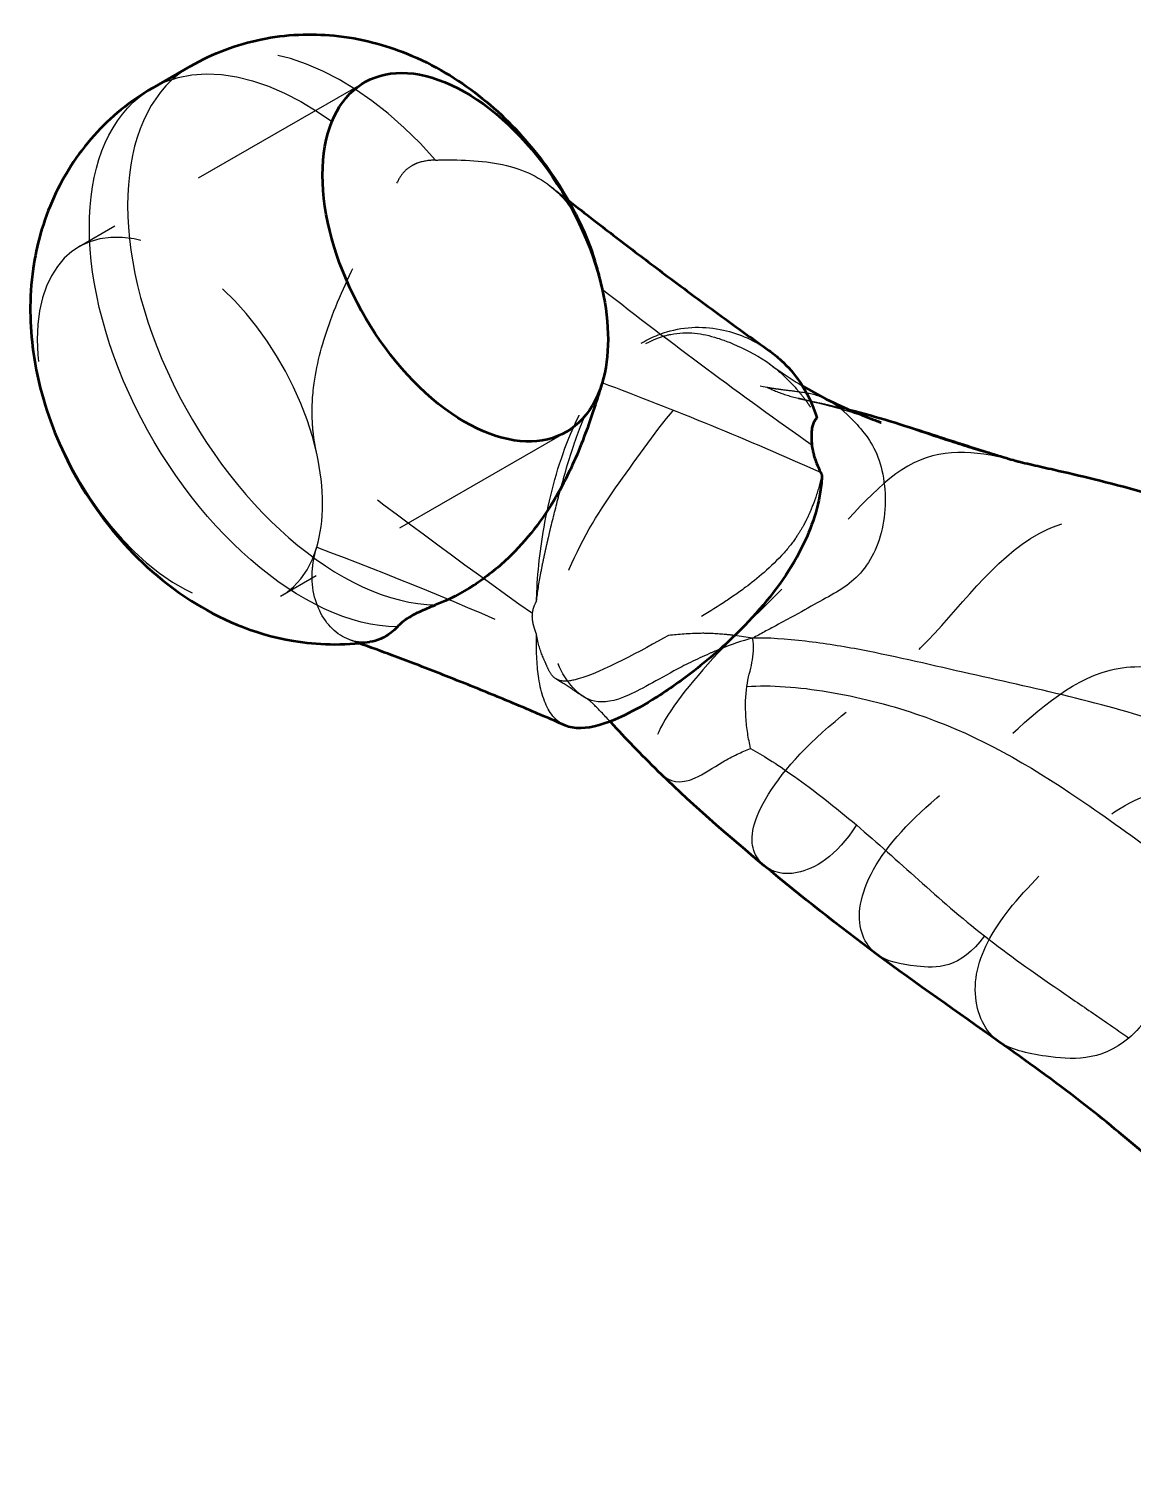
# Model space of a CAD drawing. Header units: millimetres. Extents: x 0 to 420, y 0 to 297.
# Drawn here: x 324.34 to 338, y 185.5 to 203.38 of the extents above; entities that cross this region are included whole.
import ezdxf

# ---------------------------------------------------------------- set-up
doc = ezdxf.new("R2010")
doc.units = ezdxf.units.MM
doc.header["$LTSCALE"] = 0.75
doc.linetypes.add('HIDDEN2', pattern=[4.7625, 3.175, -1.5875])
for name, color, linetype, lineweight in [('Hidden', 7, 'HIDDEN2', 25), ('Hidden Narrow', 7, 'HIDDEN2', 25), ('Visible', 7, 'Continuous', 50), ('Visible Narrow', 7, 'Continuous', 25)]:
    doc.layers.add(name, color=color, linetype=linetype, lineweight=lineweight)

msp = doc.modelspace()

# ---------------------------------------------------------------- linework, layer by layer
at = {"layer": 'Hidden', "extrusion": (-1e-16, -0.817547, 0.575862)}
for p, q in [((328.4971, 202.7145), (324.9615, 200.6785)), ((330.9922, 198.3815), (327.4567, 196.3456))]:
    msp.add_line(p, q, dxfattribs=at)
at = {"layer": 'Hidden'}
for major_axis, start_param, end_param in [((-1.2476, 2.1665), 4.2169875, 9.9240469), ((-1.2476, 2.1665), 3.6408616, 4.2169875), ((-3.119, 5.4161), 3.9035598, 3.9106842)]:
    msp.add_ellipse((326.2091, 198.512), major_axis=major_axis, ratio=0.5780931, start_param=start_param, end_param=end_param, dxfattribs=at)
for points, knots in [([(329.3769, 201.7517), (329.2853, 201.7494), (329.2115, 201.7359), (329.1257, 201.7045), (329.1026, 201.6938), (329.0811, 201.6814)], [1.98398749, 1.98398749, 1.98398749, 1.98398749, 2.20059736, 2.20059736, 2.28890807, 2.28890807, 2.28890807, 2.28890807]), ([(329.3769, 201.7517), (329.4471, 201.7534), (329.516, 201.7544), (329.8753, 201.7525), (330.1489, 201.7257), (330.6383, 201.5608), (330.8341, 201.4297), (331.0745, 201.1371), (331.1475, 201.0159), (331.2121, 200.8736)], [0, 0, 0, 0, 0.0914042, 0.0914042, 0.4862153, 0.4862153, 0.880909, 0.880909, 1.0971813, 1.0971813, 1.0971813, 1.0971813]), ([(329.0811, 201.6814), (329.0468, 201.6617), (329.0166, 201.6377), (328.958, 201.5755), (328.9289, 201.5332), (328.9032, 201.4789)], [2.28890807, 2.28890807, 2.28890807, 2.28890807, 2.43011372, 2.43011372, 2.59909906, 2.59909906, 2.59909906, 2.59909906]), ([(327.904, 198.1166), (327.8994, 198.1373), (327.8951, 198.1581), (327.8834, 198.2177), (327.8767, 198.2567), (327.8605, 198.3689), (327.8534, 198.4425), (327.8423, 198.6728), (327.8505, 198.8295), (327.9088, 199.2483), (327.9811, 199.5068), (328.186, 200.069), (328.3238, 200.3618), (328.5446, 200.7936), (328.6236, 200.9406), (328.7736, 201.2215), (328.8439, 201.3536), (328.9032, 201.4789)], [1.5439085, 1.5439085, 1.5439085, 1.5439085, 1.5715538, 1.5715538, 1.6228798, 1.6228798, 1.7182651, 1.7182651, 1.9185858, 1.9185858, 2.2477321, 2.2477321, 2.6383277, 2.6383277, 2.8545877, 2.8545877, 3.0713431, 3.0713431, 3.0713431, 3.0713431]), ([(330.6272, 196.2867), (330.6276, 196.3062), (330.6281, 196.3258), (330.6382, 196.633), (330.6723, 196.9448), (330.7973, 197.6172), (330.8942, 197.9764), (331.1317, 198.563), (331.2584, 198.8025), (331.5364, 199.1735), (331.6768, 199.3145), (331.9617, 199.5136), (332.098, 199.58), (332.4732, 199.6928), (332.7138, 199.6965), (333.1447, 199.6006), (333.336, 199.5137), (333.5041, 199.3936)], [-3.2251734, -3.2251734, -3.2251734, -3.2251734, -3.198367, -3.198367, -2.808808, -2.808808, -2.3710703, -2.3710703, -2.0303083, -2.0303083, -1.7542673, -1.7542673, -1.5274716, -1.5274716, -1.1547739, -1.1547739, -0.8257945, -0.8257945, -0.8257945, -0.8257945]), ([(330.6272, 196.2867), (330.6389, 196.3986), (330.6579, 196.5163), (330.6914, 196.6947), (330.7039, 196.7564), (330.7236, 196.8494), (330.7304, 196.881), (330.7429, 196.9376), (330.7486, 196.9627), (330.7606, 197.0158), (330.7671, 197.0438), (330.7841, 197.1167), (330.7948, 197.1618), (330.8392, 197.3453), (330.8749, 197.4864), (330.9678, 197.8343), (331.0288, 198.0464), (331.1639, 198.4409), (331.2293, 198.598), (331.3594, 198.8495), (331.4259, 198.9563), (331.5628, 199.1353), (331.6298, 199.2093), (331.7426, 199.3137), (331.7859, 199.3496), (331.8741, 199.4145), (331.919, 199.4437), (332.0104, 199.4951), (332.0567, 199.5173), (332.165, 199.5608), (332.2275, 199.5797), (332.4951, 199.6336), (332.6806, 199.6056), (332.9742, 199.5126), (333.3098, 199.3927), (333.6738, 199.1011), (333.764, 199.0124), (333.8781, 198.8814), (333.91, 198.8422), (333.9561, 198.7817), (333.9716, 198.7607), (333.9996, 198.7211), (334.0125, 198.7022), (334.0412, 198.6582), (334.0567, 198.6328), (334.0812, 198.5894), (334.0907, 198.5717), (334.0997, 198.5536)], [-6.1378344, -6.1378344, -6.1378344, -6.1378344, -5.8099374, -5.8099374, -5.6396255, -5.6396255, -5.5527717, -5.5527717, -5.4837084, -5.4837084, -5.4069617, -5.4069617, -5.283652, -5.283652, -4.9045498, -4.9045498, -4.336079, -4.336079, -3.7850724, -3.7850724, -3.3160702, -3.3160702, -2.9285119, -2.9285119, -2.7013908, -2.7013908, -2.4784611, -2.4784611, -2.2605625, -2.2605625, -1.9766095, -1.9766095, -1.0596288, -1.0596288, -0.5144241, -0.5144241, -0.3143989, -0.3143989, -0.2326579, -0.2326579, -0.1899861, -0.1899861, -0.1518982, -0.1518982, -0.1024885, -0.1024885, -0.069284, -0.069284, -0.069284, -0.069284]), ([(333.9309, 198.7853), (333.923, 198.7872), (333.9156, 198.789), (333.9028, 198.792), (333.8973, 198.7933), (333.8849, 198.7962), (333.8793, 198.7975), (333.8746, 198.7986), (333.8737, 198.7988), (333.8737, 198.7988), (333.8739, 198.7987), (333.8751, 198.7985), (333.8778, 198.7978), (333.8869, 198.7958), (333.8942, 198.7942), (333.9152, 198.7896), (333.9305, 198.7863), (333.9746, 198.7768), (334.0059, 198.7702), (334.0989, 198.7505), (334.1645, 198.7365), (334.3193, 198.7023), (334.4102, 198.6813), (334.5026, 198.6583)], [0, 0, 0, 0, 0.01150024, 0.01150024, 0.0217475, 0.0217475, 0.03822212, 0.03822212, 0.04816611, 0.04816611, 0.05209391, 0.05209391, 0.06720734, 0.06720734, 0.08724992, 0.08724992, 0.1173729, 0.1173729, 0.1678993, 0.1678993, 0.26163806, 0.26163806, 0.38420974, 0.38420974, 0.38420974, 0.38420974]), ([(334.8969, 198.5004), (334.8969, 198.5004), (334.895, 198.5011), (334.8829, 198.5055), (334.8642, 198.5123), (334.8282, 198.5252), (334.809, 198.532), (334.7297, 198.5599), (334.6642, 198.5822), (334.4411, 198.6542), (334.269, 198.7025), (334.04, 198.7593), (333.9841, 198.7727), (333.9309, 198.7853)], [0.3770916, 0.3770916, 0.3770916, 0.3770916, 0.3912569, 0.3912569, 0.42768362, 0.42768362, 0.46308665, 0.46308665, 0.56945997, 0.56945997, 0.81322214, 0.81322214, 0.89145235, 0.89145235, 0.89145235, 0.89145235]), ([(334.162, 197.8514), (334.1429, 197.7601), (334.1162, 197.6659), (334.0643, 197.5144), (334.0404, 197.4521), (334.0022, 197.363), (333.9883, 197.3324), (333.9608, 197.2759), (333.9475, 197.25), (333.9085, 197.1787), (333.8816, 197.1344), (333.8151, 197.0356), (333.7643, 196.967), (333.532, 196.7054), (333.3526, 196.5608), (333.1244, 196.3902), (333.0315, 196.3264), (332.7384, 196.1349), (332.5085, 196.0002), (332.2632, 195.8628)], [-1.5206415, -1.5206415, -1.5206415, -1.5206415, -1.3371424, -1.3371424, -1.2147868, -1.2147868, -1.1507318, -1.1507318, -1.0960046, -1.0960046, -0.9992556, -0.9992556, -0.8786936, -0.8786936, -0.6036783, -0.6036783, -0.4181135, -0.4181135, 0, 0, 0, 0]), ([(328.5626, 195.7825), (328.5063, 195.7744), (328.4484, 195.7755), (328.2363, 195.8172), (328.0935, 195.9178), (327.8946, 196.2261), (327.8334, 196.4284), (327.8532, 196.7182), (327.8603, 196.7705), (327.8766, 196.8517), (327.8832, 196.8801), (327.8949, 196.9242), (327.8994, 196.9397), (327.904, 196.9553)], [0.3376993, 0.3376993, 0.3376993, 0.3376993, 0.4862153, 0.4862153, 0.880909, 0.880909, 1.2537767, 1.2537767, 1.3345918, 1.3345918, 1.3778721, 1.3778721, 1.4014268, 1.4014268, 1.4014268, 1.4014268]), ([(330.5765, 196.1331), (330.5792, 196.1572), (330.5837, 196.1787), (330.5984, 196.2301), (330.6112, 196.2595), (330.6272, 196.2867)], [-0.125566399, -0.125566399, -0.125566399, -0.125566399, -0.092477089, -0.092477089, -0.037938679, -0.037938679, -0.037938679, -0.037938679]), ([(330.6278, 195.8743), (330.6191, 195.8966), (330.6111, 195.919), (330.5998, 195.955), (330.5959, 195.9687), (330.5909, 195.9878), (330.5896, 195.9933), (330.5877, 196.0013), (330.5871, 196.004), (330.5861, 196.0086), (330.5856, 196.0107), (330.5848, 196.0149), (330.5843, 196.0171), (330.5831, 196.0229), (330.5825, 196.0265), (330.5799, 196.0409), (330.5783, 196.0517), (330.5741, 196.0903), (330.5743, 196.1136), (330.5765, 196.1331)], [-0.27072004, -0.27072004, -0.27072004, -0.27072004, -0.24576312, -0.24576312, -0.23036871, -0.23036871, -0.22416794, -0.22416794, -0.22118037, -0.22118037, -0.21886417, -0.21886417, -0.21632265, -0.21632265, -0.21220885, -0.21220885, -0.19967131, -0.19967131, -0.16645351, -0.16645351, -0.16645351, -0.16645351]), ([(330.9798, 194.7483), (330.9137, 194.7771), (330.8579, 194.8235), (330.7361, 194.9903), (330.6844, 195.1386), (330.6322, 195.4776), (330.6229, 195.6477), (330.6271, 195.8383)], [-0.95345979, -0.95345979, -0.95345979, -0.95345979, -0.72118796, -0.72118796, -0.34806426, -0.34806426, -0.06361375, -0.06361375, -0.06361375, -0.06361375]), ([(332.2632, 195.8628), (331.9372, 195.68), (331.4337, 195.4072), (331.0731, 195.3029), (330.9932, 195.2874), (330.8666, 195.3143), (330.83, 195.3476), (330.7819, 195.4215), (330.7663, 195.4573), (330.738, 195.5225), (330.722, 195.5581), (330.6762, 195.668), (330.6448, 195.7571), (330.6278, 195.8743)], [-1.4551628, -1.4551628, -1.4551628, -1.4551628, -0.7290214, -0.7290214, -0.5495926, -0.5495926, -0.3907942, -0.3907942, -0.2763529, -0.2763529, -0.1930516, -0.1930516, -0.0003424, -0.0003424, -0.0003424, -0.0003424]), ([(331.2094, 195.1029), (331.1561, 195.136), (331.1122, 195.1657), (331.0011, 195.2394), (330.9351, 195.2828), (330.8665, 195.325)], [0, 0, 0, 0, 0.12102362, 0.12102362, 0.30119609, 0.30119609, 0.30119609, 0.30119609]), ([(331.5383, 194.7961), (331.4622, 194.8775), (331.3908, 194.9535), (331.3044, 195.0378), (331.2814, 195.0574), (331.2733, 195.0636), (331.2737, 195.0634), (331.2678, 195.0673), (331.2636, 195.07), (331.2448, 195.0814), (331.2286, 195.0911), (331.2094, 195.1029)], [0.53231733, 0.53231733, 0.53231733, 0.53231733, 0.74498103, 0.74498103, 0.88733545, 0.88733545, 0.95028281, 0.95028281, 0.99007171, 0.99007171, 1.0335461, 1.0335461, 1.0335461, 1.0335461])]:
    msp.add_open_spline(points, degree=3, knots=knots, dxfattribs=at)
at = {"layer": 'Hidden', "extrusion": (-9.73581e-11, -1.2626e-10, -1)}
msp.add_open_spline([(330.7999, 201.4272), (330.8722, 201.37), (330.9445, 201.3131), (331.0168, 201.2564)], degree=3, dxfattribs=at)
at = {"layer": 'Hidden', "extrusion": (-5.9776e-12, -8.2872e-12, -1)}
msp.add_open_spline([(333.5186, 199.2235), (333.6506, 199.1262), (333.7838, 199.037), (333.9191, 198.9556)], degree=3, dxfattribs=at)
at = {"layer": 'Hidden', "extrusion": (3.0507e-09, 1.15232e-08, 1)}
msp.add_open_spline([(336.5764, 198.0226), (336.5764, 198.0226), (336.575, 198.023), (336.5734, 198.0234), (336.5729, 198.0235), (336.5729, 198.0235), (336.5729, 198.0235), (336.5729, 198.0235)], degree=3, knots=[1.142109513, 1.142109513, 1.142109513, 1.142109513, 1.20145051, 1.20145051, 1.238085992, 1.238085992, 1.242035602, 1.242035602, 1.242035602, 1.242035602], dxfattribs=at)
at = {"layer": 'Hidden', "extrusion": (8.08934e-06, 3.15801e-05, -1)}
msp.add_open_spline([(336.5729, 198.0235), (336.573, 198.0235), (336.573, 198.0235), (336.573, 198.0235)], degree=3, dxfattribs=at)
at = {"layer": 'Hidden', "extrusion": (-2.58945e-09, -1.0437e-08, -1)}
msp.add_open_spline([(336.573, 198.0235), (336.5731, 198.0235), (336.5737, 198.0233), (336.5747, 198.0231)], degree=3, dxfattribs=at)
at = {"layer": 'Hidden', "extrusion": (1.81299e-09, 5.04455e-09, 1)}
msp.add_open_spline([(328.4296, 195.7664), (328.391, 195.7804), (328.3524, 195.7942), (328.3139, 195.8081)], degree=3, dxfattribs=at)
at = {"layer": 'Hidden Narrow'}
msp.add_ellipse((328.2137, 199.6664), major_axis=(-1.8714, 3.2497), ratio=0.5780931, start_param=-1.2375729, end_param=0, dxfattribs=at)
at = {"layer": 'Hidden Narrow', "extrusion": (3e-16, 5e-16, -1)}
msp.add_ellipse((327.74, 199.3936), major_axis=(-1.8714, 3.2497), ratio=0.5780931, start_param=0, end_param=1.2375729, dxfattribs=at)
at = {"layer": 'Hidden Narrow', "extrusion": (2e-16, 2e-16, -1)}
msp.add_ellipse((335.4589, 243.5213), major_axis=(-30.8352, 53.5461), ratio=0.5780931, start_param=4.0370368, end_param=4.0988426, dxfattribs=at)
at = {"layer": 'Hidden Narrow', "extrusion": (2e-16, 3e-16, -1)}
msp.add_ellipse((335.4589, 142.8495), major_axis=(-30.8352, 53.5461), ratio=0.5780931, start_param=0.609679, end_param=0.6726498, dxfattribs=at)
at = {"layer": 'Hidden Narrow'}
for points, knots in [([(332.9014, 195.6933), (332.8571, 195.6752), (332.8135, 195.6565), (332.6031, 195.5643), (332.4554, 195.4926), (332.0738, 195.2835), (331.4591, 194.9136), (331.0188, 195.1812), (330.6927, 195.8928), (331.2146, 197.1735), (331.9049, 198.0927), (332.657, 199.1711), (333.2308, 198.985), (333.4825, 198.9379)], [0.1871612, 0.1871612, 0.1871612, 0.1871612, 0.25, 0.25, 0.5, 0.5, 1, 2, 3, 4, 5, 6, 7, 7, 7, 7]), ([(333.4825, 198.9379), (333.5139, 198.932), (333.5449, 198.9268), (333.6055, 198.9175), (333.6353, 198.9134), (333.7229, 198.9019), (333.8911, 198.8827), (334.0738, 198.8545), (334.187, 198.8064), (334.2167, 198.7915)], [0, 0, 0, 0, 0.125, 0.125, 0.25, 0.25, 0.5, 1, 1.1890514, 1.1890514, 1.1890514, 1.1890514]), ([(336.5729, 198.0235), (336.1418, 198.1339), (335.2683, 198.2668), (334.1548, 196.8693), (332.7811, 195.609), (331.992, 194.5747), (332.066, 194.2535), (332.1672, 194.1467), (332.1742, 194.1399)], [-6.9980134, -6.9980134, -6.9980134, -6.9980134, -6, -5, -4, -3, -2, -1.9282294, -1.9282294, -1.9282294, -1.9282294]), ([(333.4487, 193.0099), (333.4265, 193.0284), (333.2985, 193.1597), (333.2205, 193.5325), (333.958, 194.5942), (335.5209, 195.6654), (336.5796, 197.2215), (337.7678, 197.3811), (338.4071, 197.3168), (338.7675, 197.2613), (338.9011, 197.2371), (339.1952, 197.1772), (339.3558, 197.1415), (339.4999, 197.105)], [1.8134106, 1.8134106, 1.8134106, 1.8134106, 2, 3, 4, 5, 6, 6.5, 6.75, 6.75, 6.875, 6.875, 7, 7, 7, 7]), ([(333.0826, 195.8617), (333.0373, 195.8672), (332.9932, 195.8717), (332.8426, 195.885), (332.7478, 195.8893), (332.5163, 195.8869), (332.3889, 195.8752), (332.2632, 195.8628)], [0.15314347, 0.15314347, 0.15314347, 0.15314347, 0.25, 0.25, 0.5, 0.5, 0.9637825, 0.9637825, 0.9637825, 0.9637825]), ([(334.8402, 191.9136), (334.8191, 191.9294), (334.6637, 192.0651), (334.5246, 192.5321), (335.0855, 193.4935), (336.3457, 194.4368), (337.4246, 195.5202), (338.4221, 195.4803), (338.929, 195.3412), (339.2095, 195.252), (339.3126, 195.2173), (339.5382, 195.1383), (339.6607, 195.0939), (339.7677, 195.0543)], [1.8532655, 1.8532655, 1.8532655, 1.8532655, 2, 3, 4, 5, 6, 6.5, 6.75, 6.75, 6.875, 6.875, 7, 7, 7, 7]), ([(336.3508, 190.8333), (336.3209, 190.8544), (336.1311, 191.0159), (335.9681, 191.5639), (336.328, 192.3587), (337.1539, 193.1996), (338.0709, 193.9479), (338.6859, 193.9383), (338.9429, 193.8652), (339.0702, 193.8209), (339.1124, 193.8049), (339.1965, 193.7709), (339.2383, 193.7529), (339.2799, 193.7342)], [2.8291857, 2.8291857, 2.8291857, 2.8291857, 3, 4, 5, 6, 7, 7.5, 7.75, 7.75, 7.875, 7.875, 8, 8, 8, 8])]:
    msp.add_open_spline(points, degree=3, knots=knots, dxfattribs=at)
at = {"layer": 'Hidden Narrow', "extrusion": (-7.782e-13, -2.1913e-12, -1)}
msp.add_open_spline([(333.4825, 198.9379), (333.5615, 198.8976), (333.6446, 198.8658), (333.8202, 198.8114), (333.9128, 198.7888), (334.161, 198.7335), (334.3242, 198.7018), (334.5033, 198.658)], degree=3, knots=[-2, -2, -2, -2, -1.75, -1.75, -1.5, -1.5, -1.11777384, -1.11777384, -1.11777384, -1.11777384], dxfattribs=at)
at = {"layer": 'Hidden Narrow', "extrusion": (-2.2094e-12, -7.0062e-12, -1)}
msp.add_open_spline([(334.5742, 198.6402), (334.6068, 198.6318), (334.8835, 198.558), (335.1975, 198.4481), (335.6686, 198.2906), (335.8351, 198.236), (336.1888, 198.1277), (336.376, 198.0739), (336.5748, 198.023)], degree=3, knots=[-1.0679815, -1.0679815, -1.0679815, -1.0679815, -1, -0.5, -0.5, -0.25, -0.25, -0.0002904, -0.0002904, -0.0002904, -0.0002904], dxfattribs=at)
at = {"layer": 'Hidden Narrow', "extrusion": (1.03418e-08, 4.07033e-08, 1)}
msp.add_open_spline([(336.5755, 198.0228), (336.5747, 198.0231), (336.5738, 198.0233), (336.573, 198.0235)], degree=3, dxfattribs=at)
at = {"layer": 'Visible', "extrusion": (-1e-16, -0.817547, 0.575862)}
msp.add_line((326.3423, 202.9161), (325.8687, 202.6433), dxfattribs=at)
at = {"layer": 'Visible', "extrusion": (3e-16, 5e-16, -1)}
for start_param, end_param in [(2.6423237, 8.3493832), (2.0661979, 2.6423237)]:
    msp.add_ellipse((329.7446, 200.548), major_axis=(-1.2476, 2.1665), ratio=0.5780931, start_param=start_param, end_param=end_param, dxfattribs=at)
at = {"layer": 'Visible'}
for points, knots in [([(326.3423, 202.9161), (326.6175, 203.0745), (326.9185, 203.1857), (327.5295, 203.3117), (327.8369, 203.3208), (328.4549, 203.2609), (328.7539, 203.1773), (329.3651, 202.9311), (329.6533, 202.7518), (330.1747, 202.3452), (330.4024, 202.1136), (330.8001, 201.62), (330.9697, 201.3576), (331.1474, 201.0118), (331.1806, 200.9432), (331.2122, 200.8735)], [0.7873319, 0.7873319, 0.7873319, 0.7873319, 0.9760612, 0.9760612, 1.178128, 1.178128, 1.4221878, 1.4221878, 1.7453807, 1.7453807, 2.0929407, 2.0929407, 2.4405008, 2.4405008, 2.5251321, 2.5251321, 2.5251321, 2.5251321]), ([(325.8687, 202.6433), (325.5935, 202.4849), (325.3463, 202.2803), (324.9307, 201.8151), (324.7685, 201.5538), (324.5101, 200.9892), (324.4323, 200.6887), (324.3384, 200.0365), (324.3489, 199.6971), (324.4491, 198.9677), (324.5636, 198.5925), (324.8849, 197.8579), (325.0999, 197.5036), (325.6313, 196.8504), (325.9457, 196.5496), (326.69, 196.0746), (327.1007, 195.8829), (327.904, 195.7471), (328.2249, 195.734), (328.5626, 195.7825)], [5.4958534, 5.4958534, 5.4958534, 5.4958534, 5.6845828, 5.6845828, 5.8866496, 5.8866496, 6.1307093, 6.1307093, 6.4539023, 6.4539023, 6.8775984, 6.8775984, 7.3397542, 7.3397542, 7.8001431, 7.8001431, 8.1923131, 8.1923131, 8.4106561, 8.4106561, 8.4106561, 8.4106561]), ([(333.5041, 199.3936), (333.5576, 199.3555), (333.6087, 199.3139), (333.8297, 199.1104), (333.9671, 198.9127), (334.0716, 198.6434), (334.0866, 198.5989), (334.0997, 198.5536)], [-0.82579453, -0.82579453, -0.82579453, -0.82579453, -0.72118285, -0.72118285, -0.34806175, -0.34806175, -0.27599093, -0.27599093, -0.27599093, -0.27599093]), ([(331.4396, 198.9913), (331.435, 198.9759), (331.4302, 198.9604), (331.4165, 198.9154), (331.4072, 198.8856), (331.3799, 198.7985), (331.361, 198.7399), (331.299, 198.5517), (331.2525, 198.417), (331.1097, 198.0469), (331.0022, 197.8086), (330.704, 197.3002), (330.5069, 197.0415), (330.1408, 196.6933), (330.0005, 196.5817), (329.7004, 196.3872), (329.5424, 196.3056), (329.3769, 196.2415)], [1.5439085, 1.5439085, 1.5439085, 1.5439085, 1.5715538, 1.5715538, 1.6228798, 1.6228798, 1.7182651, 1.7182651, 1.9185858, 1.9185858, 2.2477321, 2.2477321, 2.6383277, 2.6383277, 2.8545877, 2.8545877, 3.0713431, 3.0713431, 3.0713431, 3.0713431]), ([(334.0997, 198.5536), (334.0941, 198.5485), (334.0889, 198.543), (334.0647, 198.5141), (334.0502, 198.4845), (334.0318, 198.401), (334.0292, 198.3445), (334.0346, 198.2538), (334.0358, 198.2381), (334.0371, 198.2221)], [-0.45935002, -0.45935002, -0.45935002, -0.45935002, -0.43368448, -0.43368448, -0.33515037, -0.33515037, -0.22557642, -0.22557642, -0.20320235, -0.20320235, -0.20320235, -0.20320235]), ([(334.5742, 198.6402), (334.9078, 198.5543), (335.2347, 198.4468), (335.774, 198.2723), (336.0059, 198.1977), (336.2674, 198.116), (336.3235, 198.0986), (336.425, 198.0675), (336.4704, 198.0538), (336.5438, 198.0319), (336.5653, 198.0257), (336.5755, 198.0228), (336.5764, 198.0226), (336.5764, 198.0226)], [0, 0, 0, 0, 0.4402325, 0.4402325, 0.7756536, 0.7756536, 0.8727338, 0.8727338, 0.9724603, 0.9724603, 1.0928556, 1.0928556, 1.1421095, 1.1421095, 1.1421095, 1.1421095]), ([(334.0371, 198.2221), (334.0381, 198.211), (334.0395, 198.1998), (334.0431, 198.1763), (334.0453, 198.164), (334.0493, 198.1456), (334.0507, 198.1395), (334.0533, 198.1286), (334.0545, 198.1238), (334.0571, 198.1137), (334.0586, 198.1083), (334.0625, 198.0942), (334.0651, 198.0854), (334.0762, 198.0497), (334.0858, 198.0225), (334.1098, 197.9614), (334.1265, 197.9231), (334.1473, 197.8811)], [-0.33136926, -0.33136926, -0.33136926, -0.33136926, -0.30617259, -0.30617259, -0.27943321, -0.27943321, -0.26629622, -0.26629622, -0.25596125, -0.25596125, -0.24449523, -0.24449523, -0.22573554, -0.22573554, -0.16835637, -0.16835637, -0.09541302, -0.09541302, -0.09541302, -0.09541302]), ([(336.5747, 198.0231), (336.5774, 198.0224), (336.5834, 198.0209), (336.6052, 198.0155), (336.625, 198.0107), (336.6838, 197.9968), (336.7278, 197.9866), (336.8529, 197.958), (336.9415, 197.938), (337.1909, 197.8813), (337.3627, 197.8414), (337.7264, 197.7516), (337.9204, 197.701), (338.1172, 197.6456)], [0.01319869, 0.01319869, 0.01319869, 0.01319869, 0.05005549, 0.05005549, 0.11066161, 0.11066161, 0.20261277, 0.20261277, 0.35007445, 0.35007445, 0.59602584, 0.59602584, 0.85632406, 0.85632406, 0.85632406, 0.85632406]), ([(334.162, 197.8514), (334.1595, 197.781), (334.1525, 197.7097), (334.0992, 197.369), (333.9974, 197.0963), (333.6829, 196.5331), (333.459, 196.2469), (333.0098, 195.7823), (332.7953, 195.5932), (332.4026, 195.2883), (332.2278, 195.1671), (331.9229, 194.9794), (331.7935, 194.909), (331.4765, 194.7626), (331.3117, 194.7154), (331.1021, 194.7115), (331.0371, 194.7233), (330.9798, 194.7483)], [-3.3028891, -3.3028891, -3.3028891, -3.3028891, -3.198438, -3.198438, -2.8088773, -2.8088773, -2.3711391, -2.3711391, -2.0303632, -2.0303632, -1.7542864, -1.7542864, -1.5274752, -1.5274752, -1.1547795, -1.1547795, -0.9534598, -0.9534598, -0.9534598, -0.9534598]), ([(329.0811, 196.1068), (329.083, 196.1079), (329.0849, 196.109), (329.1435, 196.1423), (329.2073, 196.1721), (329.3055, 196.2133), (329.3391, 196.2268), (329.3769, 196.2415)], [6.74527554, 6.74527554, 6.74527554, 6.74527554, 6.7527474, 6.7527474, 6.97738334, 6.97738334, 7.07716623, 7.07716623, 7.07716623, 7.07716623]), ([(328.9032, 195.9687), (328.9148, 195.9814), (328.9277, 195.9945), (328.9805, 196.0426), (329.0264, 196.0753), (329.0811, 196.1068)], [6.44330528, 6.44330528, 6.44330528, 6.44330528, 6.52608123, 6.52608123, 6.74527554, 6.74527554, 6.74527554, 6.74527554]), ([(328.9032, 195.9687), (328.8781, 195.941), (328.8509, 195.916), (328.7449, 195.8347), (328.656, 195.7959), (328.5626, 195.7825)], [0, 0, 0, 0, 0.09140416, 0.09140416, 0.33769933, 0.33769933, 0.33769933, 0.33769933]), ([(330.9799, 194.7483), (330.8007, 194.8264), (330.6219, 194.903), (330.2647, 195.0532), (330.0863, 195.1269), (329.7302, 195.2712), (329.5524, 195.3418), (329.1975, 195.4802), (329.0203, 195.5478), (328.7053, 195.6657), (328.5673, 195.7165), (328.4296, 195.7664)], [4.832786058, 4.832786058, 4.832786058, 4.832786058, 4.845855351, 4.845855351, 4.858924645, 4.858924645, 4.871993938, 4.871993938, 4.885063231, 4.885063231, 4.895273532, 4.895273532, 4.895273532, 4.895273532]), ([(332.1742, 194.1399), (331.9618, 194.3462), (331.7632, 194.5553), (331.5697, 194.7624), (331.5539, 194.7794), (331.5383, 194.7961)], [0, 0, 0, 0, 0.48863113, 0.48863113, 0.53231733, 0.53231733, 0.53231733, 0.53231733]), ([(343.0234, 185.4968), (342.2194, 185.9846), (341.4453, 186.5291), (340.0892, 187.7331), (339.5026, 188.2567), (338.4214, 189.2162), (337.9559, 189.6294), (337.0445, 190.3374), (336.6955, 190.5895), (336.3508, 190.8333)], [0, 0, 0, 0, 1.3806949, 1.3806949, 2.4921467, 2.4921467, 3.8194848, 3.8194848, 4.5681318, 4.5681318, 4.5681318, 4.5681318])]:
    msp.add_open_spline(points, degree=3, knots=knots, dxfattribs=at)
at = {"layer": 'Visible', "extrusion": (4.8331e-12, 6.6252e-12, -1)}
msp.add_open_spline([(331.0168, 201.2564), (331.1242, 201.1722), (331.2317, 201.0884), (331.5191, 200.8656), (331.6991, 200.7274), (332.0595, 200.4537), (332.2398, 200.3181), (332.6007, 200.0495), (332.7813, 199.9165), (333.1426, 199.6531), (333.3233, 199.5227), (333.5042, 199.3936)], degree=3, knots=[1.392411043, 1.392411043, 1.392411043, 1.392411043, 1.400166586, 1.400166586, 1.413144052, 1.413144052, 1.426121518, 1.426121518, 1.439098984, 1.439098984, 1.45207645, 1.45207645, 1.45207645, 1.45207645], dxfattribs=at)
at = {"layer": 'Visible', "extrusion": (1.06814e-11, 3.1984e-12, -1)}
msp.add_open_spline([(331.2121, 200.8736), (331.2588, 200.7705), (331.301, 200.6564), (331.3604, 200.4646), (331.3794, 200.3973), (331.407, 200.2909), (331.4162, 200.2533), (331.4301, 200.1945), (331.4349, 200.1736), (331.4396, 200.1526)], degree=3, knots=[1.09718132, 1.09718132, 1.09718132, 1.09718132, 1.25377675, 1.25377675, 1.3345918, 1.3345918, 1.37787214, 1.37787214, 1.40142679, 1.40142679, 1.40142679, 1.40142679], dxfattribs=at)
at = {"layer": 'Visible', "extrusion": (-2.76598e-11, -5.12704e-11, -1)}
msp.add_open_spline([(333.9191, 198.9556), (334.0171, 198.8968), (334.1161, 198.8421), (334.2167, 198.7915)], degree=3, dxfattribs=at)
at = {"layer": 'Visible', "extrusion": (1.0096e-11, 2.40086e-11, -1)}
msp.add_open_spline([(334.2167, 198.7915), (334.3325, 198.7332), (334.452, 198.6792), (334.6577, 198.5926), (334.7479, 198.5568), (334.8463, 198.5193), (334.8693, 198.5106), (334.8904, 198.5028), (334.8952, 198.5011), (334.8967, 198.5005), (334.8969, 198.5004), (334.8969, 198.5004)], degree=3, knots=[0, 0, 0, 0, 0.1768427, 0.1768427, 0.30988796, 0.30988796, 0.35332835, 0.35332835, 0.37323704, 0.37323704, 0.3770916, 0.3770916, 0.3770916, 0.3770916], dxfattribs=at)
at = {"layer": 'Visible'}
for points in [[(334.5026, 198.6583), (334.5264, 198.6524), (334.5502, 198.6464), (334.5742, 198.6402)], [(333.4487, 193.0099), (333.0291, 193.3591), (332.5896, 193.7365), (332.1742, 194.1399)]]:
    msp.add_open_spline(points, degree=3, dxfattribs=at)
at = {"layer": 'Visible', "extrusion": (8.78702e-09, 4.3497e-09, -1)}
msp.add_open_spline([(334.1473, 197.8811), (334.1522, 197.8713), (334.1571, 197.8614), (334.162, 197.8514)], degree=3, dxfattribs=at)
at = {"layer": 'Visible', "extrusion": (6.8031e-12, 8.5833e-12, -1)}
msp.add_open_spline([(334.8402, 191.9136), (334.3684, 192.264), (333.9166, 192.6207), (333.4487, 193.0099)], degree=3, dxfattribs=at)
at = {"layer": 'Visible', "extrusion": (-4.5579e-12, -6.2446e-12, -1)}
msp.add_open_spline([(336.3508, 190.8333), (335.8386, 191.1956), (335.3329, 191.5478), (334.8402, 191.9136)], degree=3, dxfattribs=at)
at = {"layer": 'Visible Narrow'}
for centre, major_axis, start_param, end_param in [((328.2137, 199.6664), (-1.8714, 3.2497), 0, 2.8122366), ((338.9945, 245.5573), (-30.8352, 53.5461), 2.1843427, 2.2444226), ((338.9945, 144.8855), (-30.8352, 53.5461), -0.6722966, -0.609679)]:
    msp.add_ellipse(centre, major_axis=major_axis, ratio=0.5780931, start_param=start_param, end_param=end_param, dxfattribs=at)
at = {"layer": 'Visible Narrow', "extrusion": (5e-16, 5e-16, -1)}
msp.add_ellipse((327.74, 199.3936), major_axis=(-1.8714, 3.2497), ratio=0.5780931, start_param=3.4709487, end_param=6.2831853, dxfattribs=at)
at = {"layer": 'Visible Narrow'}
for points, knots in [([(334.2167, 198.7915), (334.3444, 198.7272), (334.5764, 198.5109), (334.9193, 198.1007), (334.9912, 197.2475), (334.6731, 196.5661), (334.24, 196.3449), (333.9439, 196.1757), (333.755, 196.0718), (333.6795, 196.0307), (333.5471, 195.9593), (333.4998, 195.9339), (333.4023, 195.8814), (333.3521, 195.8543), (333.3022, 195.827)], [1.1890514, 1.1890514, 1.1890514, 1.1890514, 2, 3, 4, 5, 6, 6.5, 6.5, 6.75, 6.75, 6.875, 6.875, 7, 7, 7, 7]), ([(338.1172, 197.6456), (338.0421, 197.6668), (337.4868, 197.8164), (336.9737, 197.9209), (336.5755, 198.0228)], [-2.5770435, -2.5770435, -2.5770435, -2.5770435, -2.5, -2, -2, -2, -2]), ([(341.0964, 193.6171), (341.0029, 193.6574), (340.8851, 193.71), (340.6589, 193.8116), (340.5506, 193.8606), (340.2401, 194.002), (339.6281, 194.2837), (338.1617, 194.9229), (336.4531, 195.2744), (335.0971, 195.5958), (334.4241, 195.7264), (334.1944, 195.762), (333.7244, 195.8171), (333.4841, 195.8367), (333.3022, 195.827)], [-3, -3, -3, -3, -2.875, -2.875, -2.75, -2.75, -2.5, -2, -1, -0.5, -0.5, -0.25, -0.25, 0, 0, 0, 0]), ([(333.2794, 194.4618), (333.2646, 194.5262), (333.2524, 194.5861), (333.2329, 194.7127), (333.2256, 194.7795), (333.2109, 194.9899), (333.216, 195.1185), (333.2323, 195.2294)], [0, 0, 0, 0, 0.25, 0.25, 0.5, 0.5, 1, 1, 1, 1]), ([(333.2323, 195.2294), (333.3784, 195.2402), (333.5387, 195.2391), (333.877, 195.2163), (334.055, 195.1946), (334.599, 195.1039), (335.7273, 194.8192), (336.8673, 194.1881), (338.0768, 193.3294), (338.5772, 192.9468), (338.8269, 192.7518), (338.9132, 192.6837), (339.0916, 192.5413), (339.1838, 192.467), (339.2557, 192.4085)], [0, 0, 0, 0, 0.25, 0.25, 0.5, 0.5, 1, 2, 2.5, 2.75, 2.75, 2.875, 2.875, 3, 3, 3, 3]), ([(332.1742, 194.1399), (332.2655, 194.0513), (332.4787, 193.992), (332.8099, 194.2228), (332.9958, 194.3313), (333.0549, 194.3629), (333.1672, 194.417), (333.2204, 194.4394), (333.2794, 194.4618)], [-1.9282294, -1.9282294, -1.9282294, -1.9282294, -1, -0.5, -0.5, -0.25, -0.25, 0, 0, 0, 0]), ([(333.2794, 194.4618), (333.3532, 194.4197), (333.4253, 194.3784), (333.6003, 194.2677), (333.7032, 194.1982), (334.058, 193.9474), (334.3292, 193.7348), (334.59, 193.514)], [0, 0, 0, 0, 0.25, 0.25, 0.5, 0.5, 1, 1, 1, 1]), ([(334.59, 193.514), (334.3377, 193.1213), (333.8498, 192.8412), (333.5456, 192.9294), (333.4487, 193.0099)], [0, 0, 0, 0, 1, 1.8134106, 1.8134106, 1.8134106, 1.8134106]), ([(339.2557, 192.4085), (339.1789, 192.3424), (339.0959, 192.2571), (338.9456, 192.0944), (338.8783, 192.017), (338.7002, 191.7965), (338.5974, 191.6554), (338.404, 191.3898), (338.2228, 191.1408), (338.0508, 190.9497), (337.9632, 190.8748)], [0, 0, 0, 0, 0.125, 0.125, 0.25, 0.25, 0.5, 0.5, 0.75, 1, 1, 1, 1]), ([(336.1771, 192.1389), (335.8725, 191.7289), (335.3264, 191.7444), (334.9634, 191.8222), (334.8402, 191.9136)], [0, 0, 0, 0, 1, 1.8532655, 1.8532655, 1.8532655, 1.8532655]), ([(337.9632, 190.8748), (337.6131, 190.5752), (336.9286, 190.6309), (336.4958, 190.7307), (336.3508, 190.8333)], [1, 1, 1, 1, 2, 2.8291857, 2.8291857, 2.8291857, 2.8291857])]:
    msp.add_open_spline(points, degree=3, knots=knots, dxfattribs=at)
for points in [[(334.5033, 198.658), (334.5267, 198.6523), (334.5503, 198.6464), (334.5742, 198.6402)], [(333.3022, 195.827), (333.1718, 195.7973), (333.0333, 195.7475), (332.9014, 195.6933)], [(333.3022, 195.827), (333.2286, 195.8417), (333.1542, 195.853), (333.0826, 195.8617)]]:
    msp.add_open_spline(points, degree=3, dxfattribs=at)
at = {"layer": 'Visible Narrow', "extrusion": (-5.8721e-06, -2.29357e-05, -1)}
msp.add_open_spline([(336.5748, 198.023), (336.5751, 198.023), (336.5753, 198.0229), (336.5755, 198.0228)], degree=3, dxfattribs=at)
at = {"layer": 'Visible Narrow', "extrusion": (8.2464e-12, -8.926e-13, -1)}
msp.add_open_spline([(333.2323, 195.2294), (333.2486, 195.3404), (333.2762, 195.4336), (333.3058, 195.5725), (333.3118, 195.6214), (333.3163, 195.7244), (333.3147, 195.7785), (333.3022, 195.827)], degree=3, knots=[1, 1, 1, 1, 1.5, 1.5, 1.75, 1.75, 2, 2, 2, 2], dxfattribs=at)
at = {"layer": 'Visible Narrow', "extrusion": (3.7669e-12, 4.5856e-12, -1)}
msp.add_open_spline([(334.59, 193.514), (335.1115, 193.0723), (335.5915, 192.5975), (336.1771, 192.1389)], degree=3, dxfattribs=at)
at = {"layer": 'Visible Narrow', "extrusion": (9.3666e-12, 1.32316e-11, -1)}
msp.add_open_spline([(336.1771, 192.1389), (336.47, 191.9096), (336.9488, 191.5717), (337.4061, 191.2607), (337.6245, 191.1112), (337.6955, 191.0623), (337.8331, 190.9668), (337.8996, 190.9202), (337.9632, 190.8748)], degree=3, knots=[2, 2, 2, 2, 2.5, 2.75, 2.75, 2.875, 2.875, 3, 3, 3, 3], dxfattribs=at)

doc.saveas('drawing.dxf')
